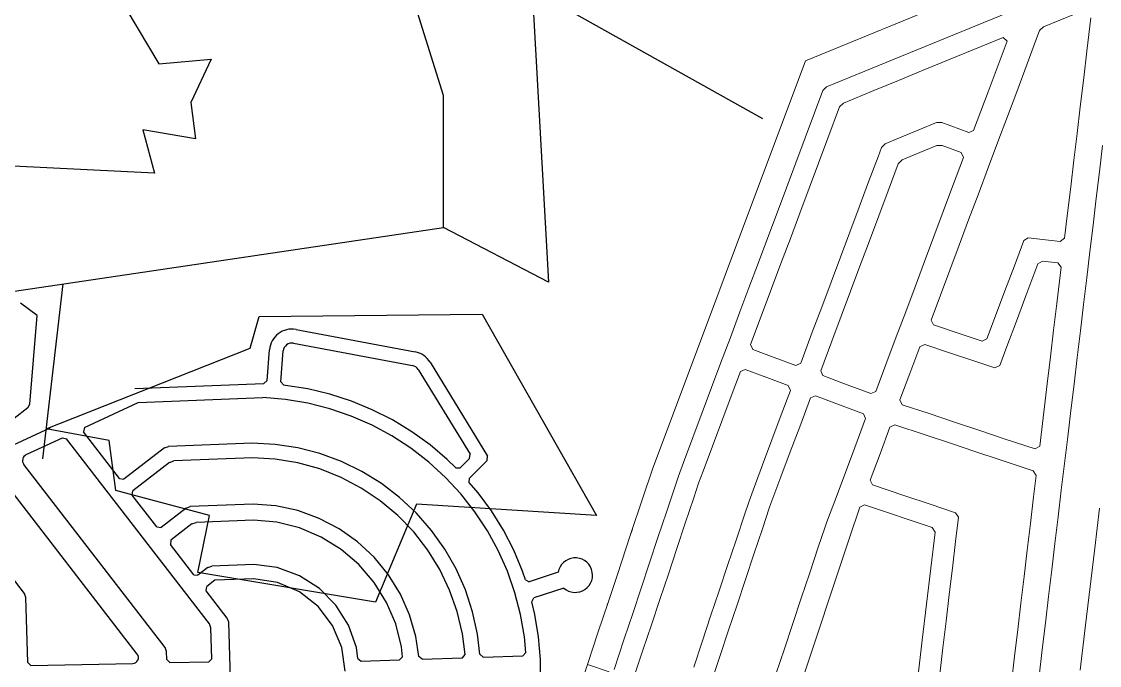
# Model space of a CAD drawing. Header units: inches. Extents: x -1369 to 1198, y -366 to 1398.
# Drawn here: x -531.73 to -518.29, y 903.36 to 911.39 of the extents above; entities that cross this region are included whole.
import ezdxf

# ---------------------------------------------------------------- set-up
doc = ezdxf.new("R2010")
doc.units = ezdxf.units.IN
doc.header["$MEASUREMENT"] = 0
doc.layers.add('BLOCKS', color=5, linetype='Continuous')
doc.layers.add('SUBLOTS', color=1, linetype='Continuous')
doc.layers.add('LDX_BDY_L', color=135, linetype='Continuous', lineweight=13)
doc.layers.add('PERIMETERY', color=1, linetype='Continuous', lineweight=13)

msp = doc.modelspace()

# ---------------------------------------------------------------- linework, layer by layer
at = {"layer": 'BLOCKS', "color": 8}
for p, q in [((-531.5338, 907.7241), (-531.7387, 907.8801)), ((-531.6222, 906.62), (-531.5338, 907.7241)), ((-528.3053, 907.5503), (-526.8201, 907.2705)), ((-528.3373, 907.3804), (-526.8521, 907.1007)), ((-530.2846, 903.504), (-533.1326, 907.1943)), ((-528.6658, 906.9144), (-528.636, 907.297)), ((-528.4938, 906.897), (-528.4637, 907.2836)), ((-526.7807, 907.0514), (-526.1357, 905.998)), ((-526.6333, 907.1416), (-525.9174, 905.9724)), ((-528.7049, 906.8769), (-528.6658, 906.9144)), ((-531.692, 904.262), (-533.648, 906.7965)), ((-530.315, 906.8137), (-528.7049, 906.8769)), ((-528.4589, 906.8562), (-528.4938, 906.897)), ((-528.4366, 906.8545), (-528.4589, 906.8562)), ((-528.158, 906.8107), (-528.4366, 906.8545)), ((-527.8837, 906.7452), (-528.158, 906.8107)), ((-530.273, 906.6401), (-528.7177, 906.7011)), ((-528.4363, 906.6781), (-528.7177, 906.7011)), ((-528.1578, 906.6319), (-528.4363, 906.6781)), ((-527.6154, 906.6585), (-527.8837, 906.7452)), ((-527.3547, 906.551), (-527.6154, 906.6585)), ((-531.648, 906.5724), (-531.99, 906.3085)), ((-531.648, 906.5724), (-531.6222, 906.62)), ((-530.9429, 906.3285), (-530.273, 906.6401)), ((-527.884, 906.563), (-528.1578, 906.6319)), ((-527.6168, 906.4718), (-527.884, 906.563)), ((-527.1032, 906.4235), (-527.3547, 906.551)), ((-527.358, 906.3589), (-527.6168, 906.4718)), ((-526.8624, 906.2768), (-527.1032, 906.4235)), ((-531.3744, 906.3209), (-531.8386, 906.105)), ((-530.9429, 906.3285), (-530.9557, 906.2758)), ((-530.5052, 905.692), (-530.9557, 906.2758)), ((-527.1094, 906.2251), (-527.358, 906.3589)), ((-526.6339, 906.1116), (-526.8624, 906.2768)), ((-531.6682, 905.9911), (-531.2177, 906.2006)), ((-531.2177, 906.2006), (-531.165, 906.1878)), ((-529.3853, 903.8817), (-531.165, 906.1878)), ((-528.852, 906.1344), (-529.8954, 906.0935)), ((-528.5668, 906.1193), (-528.852, 906.1344)), ((-528.2845, 906.0758), (-528.5668, 906.1193)), ((-526.8726, 906.0713), (-527.1094, 906.2251)), ((-526.419, 905.9291), (-526.6339, 906.1116)), ((-529.9463, 906.075), (-530.4514, 905.6851)), ((-529.9463, 906.075), (-529.8954, 906.0935)), ((-528.0079, 906.0043), (-528.2845, 906.0758)), ((-527.7399, 905.9055), (-528.0079, 906.0043)), ((-526.6493, 905.8985), (-526.8726, 906.0713)), ((-526.142, 905.9442), (-526.1357, 905.998)), ((-529.938, 903.587), (-531.6982, 905.8677)), ((-529.8807, 905.8943), (-530.3396, 905.5402)), ((-529.8807, 905.8943), (-529.8298, 905.9128)), ((-528.8487, 905.9513), (-529.8298, 905.9128)), ((-528.5642, 905.9349), (-528.8487, 905.9513)), ((-528.283, 905.8882), (-528.5642, 905.9349)), ((-528.0084, 905.812), (-528.283, 905.8882)), ((-527.4831, 905.7805), (-527.7399, 905.9055)), ((-526.441, 905.708), (-526.6493, 905.8985)), ((-526.3144, 905.8251), (-526.419, 905.9291)), ((-526.142, 905.9442), (-526.2602, 905.8253)), ((-525.9237, 905.9186), (-526.1428, 905.6982)), ((-525.9237, 905.9186), (-525.9174, 905.9724)), ((-527.7435, 905.7069), (-528.0084, 905.812)), ((-527.4912, 905.5742), (-527.7435, 905.7069)), ((-527.24, 905.6305), (-527.4831, 905.7805)), ((-526.2491, 905.5009), (-526.441, 905.708)), ((-526.3144, 905.8251), (-526.2602, 905.8253)), ((-530.5052, 905.692), (-530.4514, 905.6851)), ((-527.2546, 905.4155), (-527.4912, 905.5742)), ((-527.0132, 905.457), (-527.24, 905.6305)), ((-526.1448, 905.644), (-526.1428, 905.6982)), ((-526.0351, 905.5165), (-526.1448, 905.644)), ((-530.3465, 905.4864), (-530.3396, 905.5402)), ((-530.0405, 905.0899), (-530.3465, 905.4864)), ((-526.8047, 905.2617), (-527.0132, 905.457)), ((-526.0748, 905.2787), (-526.2491, 905.5009)), ((-525.8686, 905.289), (-526.0351, 905.5165)), ((-529.6738, 905.3245), (-529.9868, 905.083)), ((-529.6738, 905.3245), (-529.6229, 905.343)), ((-528.8394, 905.3737), (-529.6229, 905.343)), ((-528.5583, 905.352), (-528.8394, 905.3737)), ((-528.2827, 905.2927), (-528.5583, 905.352)), ((-527.0361, 905.2324), (-527.2546, 905.4155)), ((-528.8366, 905.1741), (-529.5514, 905.146)), ((-528.5454, 905.1479), (-528.8366, 905.1741)), ((-528.0175, 905.197), (-528.2827, 905.2927)), ((-527.7676, 905.0665), (-528.0175, 905.197)), ((-526.8383, 905.0272), (-527.0361, 905.2324)), ((-526.6169, 905.0466), (-526.8047, 905.2617)), ((-525.9195, 905.043), (-526.0748, 905.2787)), ((-525.7203, 905.0491), (-525.8686, 905.289)), ((-530.0405, 905.0899), (-529.9868, 905.083)), ((-529.6023, 905.1276), (-529.8648, 904.925)), ((-529.6023, 905.1276), (-529.5514, 905.146)), ((-528.2616, 905.0772), (-528.5454, 905.1479)), ((-527.992, 904.9638), (-528.2616, 905.0772)), ((-527.5374, 904.9037), (-527.7676, 905.0665)), ((-526.4514, 904.8137), (-526.6169, 905.0466)), ((-525.784, 904.7952), (-525.9195, 905.043)), ((-525.5913, 904.7984), (-525.7203, 905.0491)), ((-529.8648, 904.925), (-529.8717, 904.8713)), ((-527.7431, 904.8103), (-527.992, 904.9638)), ((-527.3311, 904.7115), (-527.5374, 904.9037)), ((-526.6636, 904.8021), (-526.8383, 905.0272)), ((-529.5812, 904.4948), (-529.8717, 904.8713)), ((-527.5207, 904.6203), (-527.7431, 904.8103)), ((-526.5137, 904.5596), (-526.6636, 904.8021)), ((-526.31, 904.5656), (-526.4514, 904.8137)), ((-525.6695, 904.5372), (-525.784, 904.7952)), ((-525.4823, 904.5383), (-525.5913, 904.7984)), ((-527.1524, 904.4934), (-527.3311, 904.7115)), ((-529.5812, 904.4948), (-529.5274, 904.4879)), ((-529.4045, 904.5827), (-529.5274, 904.4879)), ((-529.4045, 904.5827), (-529.3536, 904.6012)), ((-528.8305, 904.6217), (-529.3536, 904.6012)), ((-528.5387, 904.583), (-528.8305, 904.6217)), ((-528.2623, 904.4818), (-528.5387, 904.583)), ((-527.3301, 904.3985), (-527.5207, 904.6203)), ((-526.3906, 904.3026), (-526.5137, 904.5596)), ((-526.1941, 904.3045), (-526.31, 904.5656)), ((-525.5765, 904.2706), (-525.6695, 904.5372)), ((-525.4463, 904.4292), (-525.4823, 904.5383)), ((-525.0364, 904.5241), (-525.3979, 904.4048)), ((-529.3183, 904.4247), (-529.4188, 904.3471)), ((-528.8292, 904.4439), (-529.3183, 904.4247)), ((-528.5358, 904.3983), (-528.8292, 904.4439)), ((-528.2635, 904.2801), (-528.5358, 904.3983)), ((-528.0146, 904.3228), (-528.2623, 904.4818)), ((-527.1759, 904.15), (-527.3301, 904.3985)), ((-527.0047, 904.2533), (-527.1524, 904.4934)), ((-525.4463, 904.4292), (-525.3979, 904.4048)), ((-531.6738, 904.2109), (-531.692, 904.262)), ((-529.4258, 904.2934), (-529.4188, 904.3471)), ((-529.1627, 903.9525), (-529.4258, 904.2934)), ((-528.0297, 904.0971), (-528.2635, 904.2801)), ((-527.8073, 904.1138), (-528.0146, 904.3228)), ((-526.8905, 903.9955), (-527.0047, 904.2533)), ((-526.2954, 904.034), (-526.3906, 904.3026)), ((-526.1048, 904.0332), (-526.1941, 904.3045)), ((-525.5058, 903.9972), (-525.5765, 904.2706)), ((-524.9671, 904.3284), (-525.3401, 904.2054)), ((-531.6501, 903.4022), (-531.6738, 904.2109)), ((-527.8497, 903.861), (-528.0297, 904.0971)), ((-527.6505, 903.8647), (-527.8073, 904.1138)), ((-527.0617, 903.8807), (-527.1759, 904.15)), ((-525.3663, 904.158), (-525.3401, 904.2054)), ((-525.3268, 903.9967), (-525.3663, 904.158)), ((-526.8119, 903.7247), (-526.8905, 903.9955)), ((-526.2294, 903.7567), (-526.2954, 904.034)), ((-526.0431, 903.7543), (-526.1048, 904.0332)), ((-525.4579, 903.719), (-525.5058, 903.9972)), ((-525.2813, 903.7184), (-525.3268, 903.9967)), ((-529.367, 903.8307), (-529.3853, 903.8817)), ((-529.3558, 903.4468), (-529.367, 903.8307)), ((-529.1444, 903.9015), (-529.1627, 903.9525)), ((-529.0936, 902.1691), (-529.1444, 903.9015)), ((-527.735, 903.5871), (-527.8497, 903.861)), ((-527.5516, 903.5875), (-527.6505, 903.8647)), ((-526.9903, 903.5971), (-527.0617, 903.8807)), ((-526.7748, 903.4759), (-526.8119, 903.7247)), ((-526.1966, 903.4997), (-526.2294, 903.7567)), ((-526.0133, 903.5027), (-526.0431, 903.7543)), ((-525.4407, 903.525), (-525.4579, 903.719)), ((-525.2577, 903.4374), (-525.2813, 903.7184)), ((-529.9198, 903.5359), (-529.938, 903.587)), ((-527.6931, 903.2932), (-527.735, 903.5871)), ((-527.5346, 903.4504), (-527.5516, 903.5875)), ((-526.9787, 903.4723), (-526.9903, 903.5971)), ((-529.9168, 903.4356), (-529.9198, 903.5359)), ((-529.9168, 903.4356), (-529.8776, 903.3982)), ((-529.3931, 903.4076), (-529.3558, 903.4468)), ((-527.5346, 903.4504), (-527.4934, 903.4152)), ((-527.4934, 903.4152), (-527.0145, 903.4316)), ((-527.0145, 903.4316), (-526.9787, 903.4723)), ((-526.7331, 903.4413), (-526.7748, 903.4759)), ((-526.7331, 903.4413), (-526.2317, 903.4585)), ((-526.2317, 903.4585), (-526.1966, 903.4997)), ((-526.0133, 903.5027), (-525.9722, 903.4674)), ((-525.9722, 903.4674), (-525.4766, 903.4844)), ((-525.4766, 903.4844), (-525.4407, 903.525)), ((-525.2561, 903.1554), (-525.2577, 903.4374)), ((-531.6501, 903.4022), (-531.6108, 903.3648)), ((-531.6108, 903.3648), (-530.3396, 903.3893)), ((-529.8776, 903.3982), (-529.3931, 903.4076))]:
    msp.add_line(p, q, dxfattribs=at)
for centre, radius, start, end in [((-528.3571, 907.2753), 0.2798, 79.3332, 175.54742), ((-528.3571, 907.2753), 0.1069, 79.3332, 175.54742), ((-526.8719, 906.9956), 0.2798, 31.47614, 79.3332), ((-526.8719, 906.9956), 0.1069, 31.47614, 79.3332), ((-531.6339, 905.9174), 0.0813, 114.94666, 217.65914), ((-524.8239, 904.4893), 0.2154, 228.32575, 170.70601), ((-530.341, 903.4605), 0.0712, 271.1042, 37.65914)]:
    msp.add_arc(centre, radius, start, end, dxfattribs=at)
at = {"layer": 'LDX_BDY_L', "color": 8}
for p, q in [((-518.9886, 911.3237), (-518.5814, 911.4907)), ((-518.3959, 911.4362), (-518.4456, 911.0209)), ((-519.1016, 911.0983), (-519.035, 911.2758)), ((-519.035, 911.2758), (-518.9886, 911.3237)), ((-520.1491, 910.9197), (-519.4882, 911.1908)), ((-519.4403, 911.1444), (-519.6778, 910.5111)), ((-519.4882, 911.1908), (-519.4403, 911.1444)), ((-519.191, 910.8598), (-519.1016, 911.0983)), ((-518.4456, 911.0209), (-518.4854, 910.6874)), ((-520.4865, 910.7813), (-520.1491, 910.9197)), ((-519.3204, 910.5147), (-519.191, 910.8598)), ((-520.795, 910.6548), (-520.4865, 910.7813)), ((-518.4854, 910.6874), (-518.5289, 910.3241)), ((-521.6902, 910.5759), (-521.7367, 910.5281)), ((-521.1035, 910.5283), (-520.795, 910.6548)), ((-521.7367, 910.5281), (-521.8403, 910.2518)), ((-521.4814, 910.3733), (-521.1035, 910.5283)), ((-519.6778, 910.5111), (-519.8574, 910.0322)), ((-519.4369, 910.2039), (-519.3204, 910.5147)), ((-521.674, 909.9356), (-521.5278, 910.3254)), ((-521.5278, 910.3254), (-521.4814, 910.3733)), ((-518.5289, 910.3241), (-518.5685, 909.9925)), ((-521.8403, 910.2518), (-521.957, 909.9405)), ((-519.554, 909.8917), (-519.4369, 910.2039)), ((-520.5419, 910.0379), (-520.8504, 909.9114)), ((-520.3195, 910.1291), (-520.5419, 910.0379)), ((-520.253, 910.1301), (-520.3195, 910.1291)), ((-519.9181, 910.0046), (-520.253, 910.1302)), ((-519.8574, 910.0322), (-519.9181, 910.0046)), ((-521.957, 909.9405), (-522.0737, 909.6293)), ((-521.791, 909.6234), (-521.674, 909.9356)), ((-520.8504, 909.9114), (-520.9591, 909.8668)), ((-519.671, 909.5795), (-519.554, 909.8917)), ((-518.5685, 909.9925), (-518.6081, 909.6609)), ((-521.0056, 909.8189), (-521.0496, 909.7015)), ((-520.9591, 909.8668), (-521.0056, 909.8189)), ((-520.5979, 909.7266), (-520.3151, 909.8426)), ((-520.3151, 909.8426), (-520.2485, 909.8436)), ((-520.2485, 909.8436), (-520.0117, 909.7549)), ((-520.0117, 909.7549), (-519.9841, 909.6942)), ((-518.2894, 909.517), (-518.2503, 909.8436)), ((-522.0737, 909.6293), (-522.1904, 909.3181)), ((-521.9081, 909.3112), (-521.791, 909.6234)), ((-521.0496, 909.7015), (-521.1667, 909.3893)), ((-520.9234, 909.2784), (-520.7967, 909.6163)), ((-520.7967, 909.6163), (-520.7502, 909.6642)), ((-520.7502, 909.6642), (-520.5979, 909.7266)), ((-519.9841, 909.6942), (-520.1195, 909.333)), ((-518.6081, 909.6609), (-518.6478, 909.3292)), ((-519.8024, 909.229), (-519.671, 909.5795)), ((-518.329, 909.1861), (-518.2894, 909.517)), ((-521.1667, 909.3893), (-521.2837, 909.0771)), ((-520.1195, 909.333), (-520.2366, 909.0209)), ((-522.1904, 909.3181), (-522.3071, 909.0068)), ((-522.0251, 908.999), (-521.9081, 909.3112)), ((-521.0404, 908.9662), (-520.9234, 909.2784)), ((-519.9199, 908.9158), (-519.8024, 909.229)), ((-518.6478, 909.3292), (-518.6909, 908.9682)), ((-521.2837, 909.0771), (-521.4008, 908.7649)), ((-518.3691, 908.8513), (-518.329, 909.1861)), ((-522.3071, 909.0068), (-522.4238, 908.6956)), ((-522.1422, 908.6868), (-522.0251, 908.999)), ((-521.1575, 908.654), (-521.0404, 908.9662)), ((-520.2366, 909.0209), (-520.3536, 908.7087)), ((-518.6909, 908.9682), (-518.7245, 908.6875)), ((-520.0369, 908.6036), (-519.9199, 908.9158)), ((-518.4082, 908.5245), (-518.3691, 908.8513)), ((-522.4238, 908.6956), (-522.5405, 908.3844)), ((-522.2592, 908.3746), (-522.1422, 908.6868)), ((-521.4008, 908.7649), (-521.5178, 908.4527)), ((-520.3536, 908.7087), (-520.4707, 908.3965)), ((-519.1757, 908.694), (-519.2327, 908.6593)), ((-518.7769, 908.6463), (-519.1757, 908.694)), ((-518.7245, 908.6875), (-518.7769, 908.6463)), ((-521.2745, 908.3418), (-521.1575, 908.654)), ((-520.154, 908.2914), (-520.0369, 908.6036)), ((-519.2327, 908.6593), (-519.3501, 908.3461)), ((-521.5178, 908.4527), (-521.6349, 908.1405)), ((-520.4707, 908.3965), (-520.5877, 908.0843)), ((-519.0564, 908.3696), (-518.9995, 908.4043)), ((-518.9995, 908.4043), (-518.8085, 908.3815)), ((-518.4478, 908.1939), (-518.4082, 908.5245)), ((-522.5405, 908.3844), (-522.6582, 908.0704)), ((-522.3763, 908.0625), (-522.2592, 908.3746)), ((-521.3916, 908.0296), (-521.2745, 908.3418)), ((-520.2711, 907.9792), (-520.154, 908.2914)), ((-519.3501, 908.3461), (-519.4672, 908.0339)), ((-519.2066, 907.9693), (-519.0564, 908.3696)), ((-518.7673, 908.3291), (-518.8215, 907.8755)), ((-518.8085, 908.3815), (-518.7673, 908.3291)), ((-521.6349, 908.1405), (-521.7519, 907.8284)), ((-518.4877, 907.8603), (-518.4478, 908.1939)), ((-522.6582, 908.0704), (-522.7704, 907.7711)), ((-522.4934, 907.7503), (-522.3763, 908.0625)), ((-521.5087, 907.7175), (-521.3916, 908.0296)), ((-520.5877, 908.0843), (-520.7048, 907.7721)), ((-519.4672, 908.0339), (-519.5842, 907.7217)), ((-520.3875, 907.6686), (-520.2711, 907.9792)), ((-519.3245, 907.6548), (-519.2066, 907.9693)), ((-518.8215, 907.8755), (-518.8614, 907.5421)), ((-518.527, 907.5327), (-518.4877, 907.8603)), ((-522.7704, 907.7711), (-522.8906, 907.4507)), ((-522.6382, 907.3641), (-522.4934, 907.7503)), ((-521.7519, 907.8284), (-521.869, 907.5162)), ((-520.7048, 907.7721), (-520.8218, 907.4599)), ((-519.5842, 907.7217), (-519.6918, 907.4349)), ((-521.6257, 907.4053), (-521.5087, 907.7175)), ((-520.3588, 907.6084), (-520.3875, 907.6686)), ((-520.0246, 907.497), (-520.3588, 907.6084)), ((-519.4424, 907.3404), (-519.3245, 907.6548)), ((-521.869, 907.5162), (-522.0138, 907.13)), ((-520.8218, 907.4599), (-520.9389, 907.1478)), ((-519.752, 907.4062), (-520.0246, 907.497)), ((-518.8614, 907.5421), (-518.9012, 907.2086)), ((-518.5665, 907.2022), (-518.527, 907.5327)), ((-522.8906, 907.4507), (-523.0073, 907.1395)), ((-522.6106, 907.3034), (-522.6382, 907.3641)), ((-521.7641, 907.0363), (-521.6257, 907.4053)), ((-520.6519, 907.0032), (-520.5276, 907.3347)), ((-520.5276, 907.3347), (-520.4674, 907.3634)), ((-520.4674, 907.3634), (-520.1601, 907.261)), ((-519.6918, 907.4349), (-519.752, 907.4062)), ((-519.5323, 907.1007), (-519.4424, 907.3404)), ((-522.3425, 907.2029), (-522.6106, 907.3034)), ((-522.0745, 907.1024), (-522.3425, 907.2029)), ((-520.1601, 907.261), (-519.8438, 907.1557)), ((-518.9012, 907.2086), (-518.9411, 906.8752)), ((-518.6062, 906.8706), (-518.5665, 907.2022)), ((-523.0073, 907.1395), (-523.124, 906.8282)), ((-522.7649, 907.026), (-522.7042, 907.0536)), ((-522.7042, 907.0536), (-522.4362, 906.9531)), ((-522.0138, 907.13), (-522.0745, 907.1024)), ((-520.9389, 907.1478), (-521.0773, 906.7788)), ((-519.8438, 907.1557), (-519.5924, 907.072)), ((-519.5924, 907.072), (-519.5323, 907.1007)), ((-522.8794, 906.7207), (-522.7649, 907.026)), ((-522.4362, 906.9531), (-522.1682, 906.8526)), ((-521.7365, 906.9756), (-521.7641, 907.0363)), ((-521.4684, 906.8751), (-521.7365, 906.9756)), ((-520.7756, 906.6733), (-520.6519, 907.0032)), ((-523.124, 906.8282), (-523.2407, 906.517)), ((-522.1406, 906.7919), (-522.255, 906.4866)), ((-522.1682, 906.8526), (-522.1406, 906.7919)), ((-521.138, 906.7512), (-521.4684, 906.8751)), ((-518.9411, 906.8752), (-518.9835, 906.5201)), ((-518.6456, 906.5415), (-518.6062, 906.8706)), ((-522.9965, 906.4085), (-522.8794, 906.7207)), ((-522.0257, 906.3385), (-521.8908, 906.6983)), ((-521.8908, 906.6983), (-521.8301, 906.7259)), ((-521.8301, 906.7259), (-521.564, 906.6261)), ((-521.0773, 906.7788), (-521.138, 906.7512)), ((-520.7469, 906.6131), (-520.7756, 906.6733)), ((-523.2407, 906.517), (-523.3573, 906.2058)), ((-521.564, 906.6261), (-521.2316, 906.5014)), ((-520.413, 906.5019), (-520.7469, 906.6131)), ((-518.9835, 906.5201), (-519.0341, 906.097)), ((-518.685, 906.2125), (-518.6456, 906.5415)), ((-523.1135, 906.0963), (-522.9965, 906.4085)), ((-522.255, 906.4866), (-522.3721, 906.1744)), ((-521.204, 906.4407), (-521.3389, 906.0809)), ((-521.2316, 906.5014), (-521.204, 906.4407)), ((-520.0966, 906.3965), (-520.413, 906.5019)), ((-519.7803, 906.2911), (-520.0966, 906.3965)), ((-522.1428, 906.0263), (-522.0257, 906.3385)), ((-521.0247, 906.0028), (-520.9004, 906.3343)), ((-520.9004, 906.3343), (-520.8402, 906.3631)), ((-520.8402, 906.3631), (-520.4635, 906.2376)), ((-519.464, 906.1858), (-519.7803, 906.2911)), ((-523.3573, 906.2058), (-523.474, 905.8945)), ((-522.3721, 906.1744), (-522.4892, 905.8622)), ((-520.4635, 906.2376), (-520.1472, 906.1322)), ((-520.1472, 906.1322), (-519.8309, 906.0268)), ((-519.0904, 906.0613), (-519.464, 906.1858)), ((-518.7247, 905.8805), (-518.685, 906.2125)), ((-523.2306, 905.7841), (-523.1135, 906.0963)), ((-522.2598, 905.7141), (-522.1428, 906.0263)), ((-521.3389, 906.0809), (-521.456, 905.7688)), ((-521.1484, 905.6729), (-521.0247, 906.0028)), ((-519.8309, 906.0268), (-519.5409, 905.9303)), ((-519.0341, 906.097), (-519.0904, 906.0613)), ((-523.474, 905.8945), (-523.538, 905.724)), ((-522.4892, 905.8622), (-522.6062, 905.55)), ((-519.5409, 905.9303), (-519.1135, 905.7879)), ((-518.7645, 905.5487), (-518.7247, 905.8805)), ((-523.538, 905.724), (-523.5834, 905.5876)), ((-523.2865, 905.635), (-523.2306, 905.7841)), ((-522.3839, 905.3833), (-522.2598, 905.7141)), ((-521.456, 905.7688), (-521.573, 905.4566)), ((-519.1135, 905.7879), (-519.0778, 905.7316)), ((-519.0778, 905.7316), (-519.1098, 905.4635)), ((-523.5834, 905.5876), (-523.6884, 905.2725)), ((-523.3474, 905.4521), (-523.2865, 905.635)), ((-521.1197, 905.6127), (-521.1484, 905.6729)), ((-520.7164, 905.4784), (-521.1197, 905.6127)), ((-523.4528, 905.1358), (-523.3474, 905.4521)), ((-522.6062, 905.55), (-522.6578, 905.4125)), ((-521.573, 905.4566), (-521.6875, 905.1514)), ((-520.4001, 905.373), (-520.7164, 905.4784)), ((-519.1098, 905.4635), (-519.1494, 905.1324)), ((-518.8041, 905.2173), (-518.7645, 905.5487)), ((-522.6578, 905.4125), (-522.7148, 905.2414)), ((-522.4915, 905.0678), (-522.4063, 905.3235)), ((-522.4063, 905.3235), (-522.3839, 905.3833)), ((-521.4003, 904.9675), (-521.278, 905.3347)), ((-521.278, 905.3347), (-521.2184, 905.3645)), ((-521.2184, 905.3645), (-520.373, 905.0829)), ((-520.0823, 905.2672), (-520.4001, 905.373)), ((-523.6884, 905.2725), (-523.7933, 904.9574)), ((-522.7148, 905.2414), (-522.8201, 904.9251)), ((-520.0828, 904.9082), (-520.0466, 905.2109)), ((-520.0466, 905.2109), (-520.0823, 905.2672)), ((-518.8439, 904.8854), (-518.8041, 905.2173)), ((-524.1377, 904.9822), (-524.1108, 905.0632)), ((-523.5581, 904.8195), (-523.4528, 905.1358)), ((-522.5968, 904.7515), (-522.4915, 905.0678)), ((-521.7147, 905.0787), (-521.7956, 904.836)), ((-521.6875, 905.1514), (-521.7147, 905.0787)), ((-520.373, 905.0829), (-520.3373, 905.0266)), ((-519.1494, 905.1324), (-519.189, 904.8014)), ((-523.7933, 904.9574), (-523.8983, 904.6423)), ((-522.8201, 904.9251), (-522.9255, 904.6088)), ((-522.0814, 902.923), (-521.4003, 904.9675)), ((-520.3373, 905.0266), (-520.4982, 903.6805)), ((-520.1224, 904.5772), (-520.0828, 904.9082)), ((-523.6635, 904.5032), (-523.5581, 904.8195)), ((-521.7956, 904.836), (-521.9009, 904.5197)), ((-519.189, 904.8014), (-519.2285, 904.4703)), ((-518.8835, 904.5548), (-518.8439, 904.8854)), ((-523.8983, 904.6423), (-524.0033, 904.3272)), ((-522.7022, 904.4352), (-522.5968, 904.7515)), ((-523.7689, 904.1869), (-523.6635, 904.5032)), ((-522.9255, 904.6088), (-523.0309, 904.2924)), ((-521.9009, 904.5197), (-522.0063, 904.2034)), ((-520.1619, 904.2461), (-520.1224, 904.5772)), ((-518.9231, 904.2236), (-518.8835, 904.5548)), ((-522.8076, 904.1189), (-522.7022, 904.4352)), ((-519.2285, 904.4703), (-519.2681, 904.1393)), ((-524.0033, 904.3272), (-524.1082, 904.0121)), ((-523.0309, 904.2924), (-523.1362, 903.9761)), ((-520.2015, 903.9151), (-520.1619, 904.2461)), ((-524.4256, 904.1178), (-524.4149, 904.15)), ((-523.8743, 903.8705), (-523.7689, 904.1869)), ((-522.9129, 903.8025), (-522.8076, 904.1189)), ((-522.0063, 904.2034), (-522.1117, 903.887)), ((-519.2681, 904.1393), (-519.3077, 903.8082)), ((-518.9629, 903.8916), (-518.9231, 904.2236)), ((-524.1082, 904.0121), (-524.2132, 903.697)), ((-523.1362, 903.9761), (-523.2416, 903.6598)), ((-523.9796, 903.5542), (-523.8743, 903.8705)), ((-522.1117, 903.887), (-522.217, 903.5707)), ((-520.2411, 903.584), (-520.2015, 903.9151)), ((-519.0024, 903.5615), (-518.9629, 903.8916)), ((-524.2132, 903.697), (-524.341, 903.3132)), ((-523.0183, 903.4862), (-522.9129, 903.8025)), ((-519.3077, 903.8082), (-519.3472, 903.4772)), ((-524.088, 903.2289), (-523.9796, 903.5542)), ((-523.2416, 903.6598), (-523.347, 903.3435)), ((-522.217, 903.5707), (-522.3224, 903.2544)), ((-520.4982, 903.6805), (-520.595, 902.8704)), ((-520.2806, 903.253), (-520.2411, 903.584)), ((-519.042, 903.2305), (-519.0024, 903.5615)), ((-523.1949, 902.956), (-523.0183, 903.4862)), ((-519.3472, 903.4772), (-519.3868, 903.1461)), ((-524.4007, 903.2834), (-524.6733, 903.3748))]:
    msp.add_line(p, q, dxfattribs=at)
msp.add_lwpolyline([(-521.6902, 910.5759), (-518.5017, 911.8837)], dxfattribs=at)
at = {"layer": 'PERIMETERY', "color": 8}
for p, q in [((-521.954, 910.9008), (-518.9688, 912.1248)), ((-522.9695, 908.1936), (-521.954, 910.9008)), ((-523.0901, 907.8704), (-522.9695, 908.1936)), ((-523.7342, 906.1534), (-523.0901, 907.8704)), ((-523.8629, 905.81), (-523.7342, 906.1534)), ((-523.9765, 905.4665), (-523.8629, 905.81)), ((-524.1377, 904.9822), (-523.9765, 905.4665)), ((-518.2882, 905.3239), (-518.3475, 904.8273)), ((-524.2989, 904.4978), (-524.1377, 904.9822)), ((-518.3475, 904.8273), (-518.4661, 903.8342)), ((-524.4149, 904.15), (-524.2989, 904.4978)), ((-524.5416, 903.7703), (-524.4149, 904.15)), ((-518.4661, 903.8342), (-518.5294, 903.3045)), ((-524.6733, 903.3748), (-524.5416, 903.7703)), ((-524.8333, 902.8948), (-524.6733, 903.3748))]:
    msp.add_line(p, q, dxfattribs=at)
at = {"layer": 'SUBLOTS', "color": 8}
for points in [[(-534.0179, 912.9339), (-533.3364, 912.48), (-533.0525, 912.8205), (-532.5698, 912.7921), (-532.1155, 912.9907), (-531.6896, 913.7), (-530.8095, 913.5581), (-530.27, 914.1823), (-529.7305, 913.1893), (-527.2036, 912.8205), (-522.4903, 910.1819)], [(-529.7305, 913.1893), (-530.5539, 911.7707), (-530.0145, 910.8628), (-529.3614, 910.9195), (-529.617, 910.3805), (-529.5602, 909.9265), (-530.2132, 910.04), (-530.0712, 909.5009), (-531.8316, 909.5861), (-533.45, 910.3521), (-535.2861, 911.768)], [(-536.2746, 911.413), (-535.6647, 910.3521), (-532.9957, 907.8554), (-526.4653, 908.82), (-526.4653, 910.4656), (-527.2036, 912.8205)], [(-525.3605, 911.7887), (-525.1593, 908.1391), (-526.4653, 908.82)], [(-531.4628, 905.9404), (-531.2082, 908.1194)], [(-531.4193, 906.3131), (-528.8787, 907.3163), (-528.7652, 907.7135), (-525.9827, 907.7419), (-524.5589, 905.2309), (-526.802, 905.3727), (-527.3131, 904.1527), (-529.5277, 904.5216), (-529.3857, 905.2309), (-530.5499, 905.543), (-530.635, 906.1671), (-531.4193, 906.3131)]]:
    msp.add_lwpolyline(points, dxfattribs=at)

doc.saveas('drawing.dxf')
